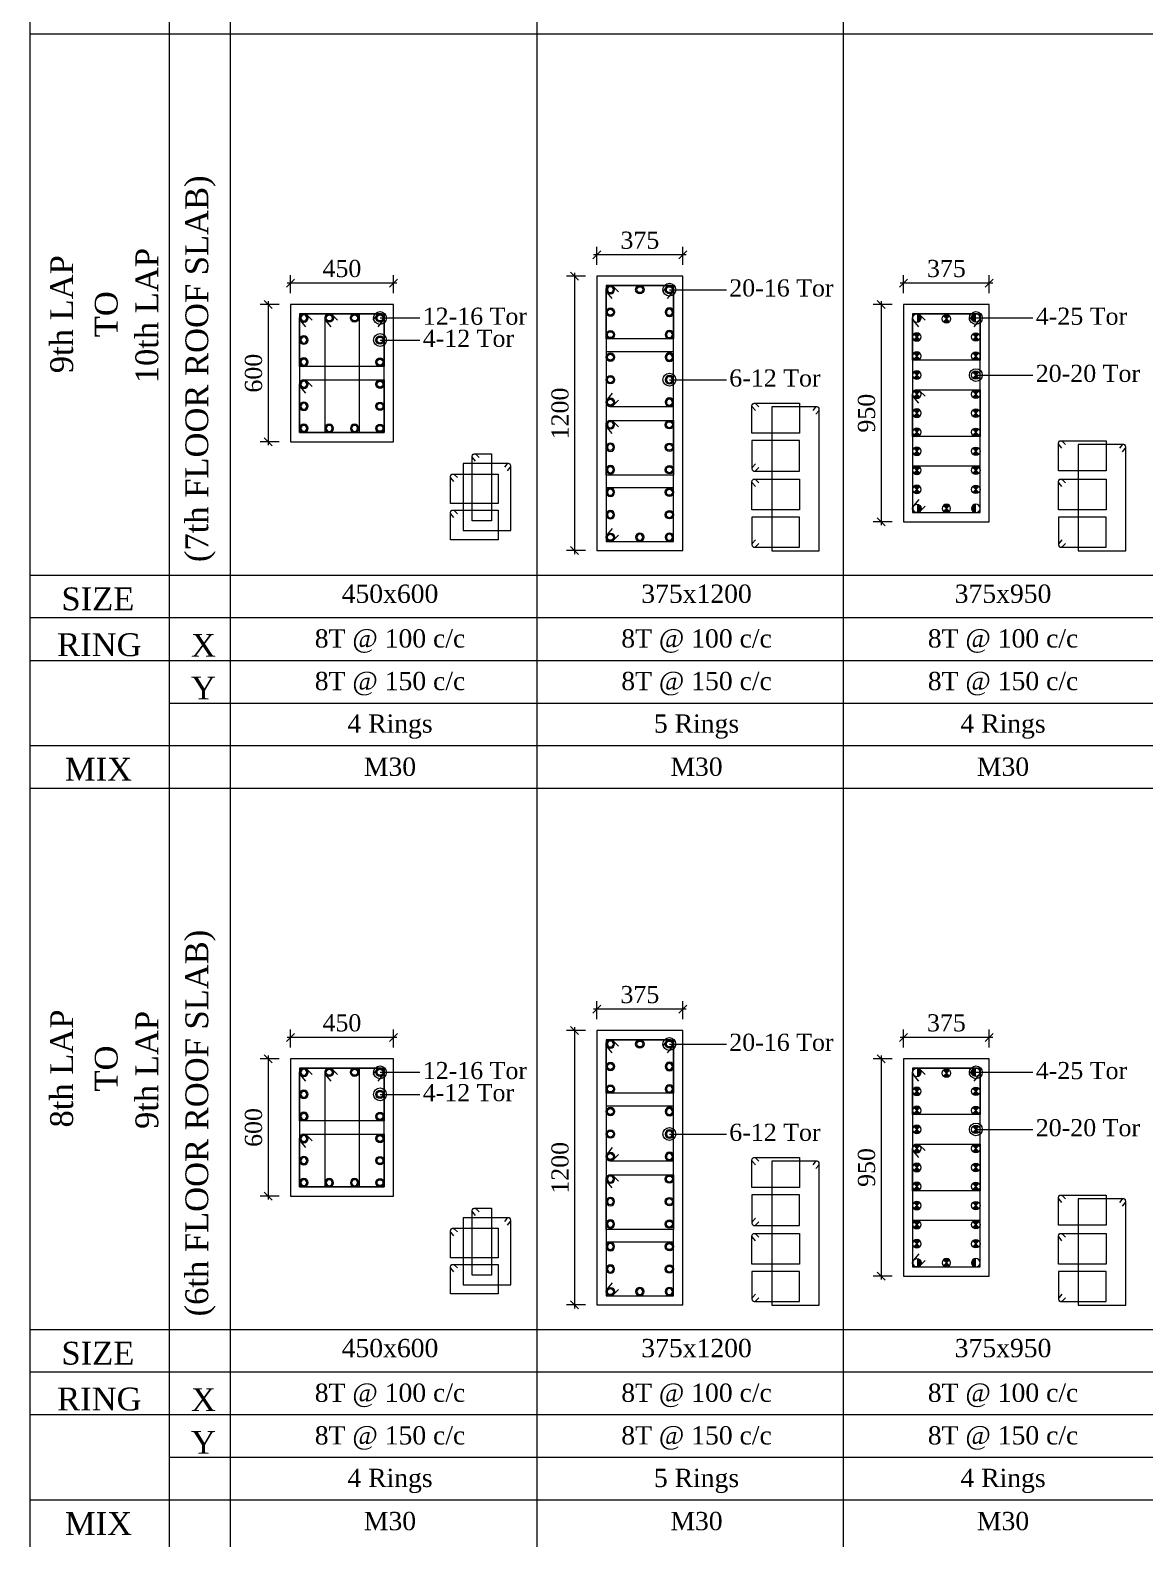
# Model space of a CAD drawing. Header units: metres. Extents: x 95882 to 260884, y 3603 to 81317.
# Drawn here: x 177085 to 181960, y 35822 to 42421 of the extents above; entities that cross this region are included whole.
import ezdxf
from ezdxf.enums import TextEntityAlignment as Align

# ---------------------------------------------------------------- set-up
doc = ezdxf.new("R2010")
doc.units = ezdxf.units.M
doc.header["$LTSCALE"] = 0.05
doc.header["$MEASUREMENT"] = 0
doc.header["$PDMODE"] = 34
doc.header["$PDSIZE"] = -2.5
doc.layers.get('0').update_dxf_attribs({"linetype": 'CONTINUOUS', "lineweight": 0})
doc.layers.get('DEFPOINTS').update_dxf_attribs({"linetype": 'CONTINUOUS'})
for name, color, linetype, lineweight in [('S-DIM-R', 7, 'CONTINUOUS', 9), ('S-SECTION', 5, 'CONTINUOUS', 5), ('S-SECTION MARK', 124, 'CONTINUOUS', 0), ('S-SHEET', 251, 'CONTINUOUS', 0), ('S-STEEL COL_DIA', 1, 'CONTINUOUS', 9), ('S-STEEL RING', 1, 'CONTINUOUS', 9), ('S-TEXT', 7, 'CONTINUOUS', 0), ('S-TEXT COL SIZE', 7, 'CONTINUOUS', 15), ('S-TEXT MIX', 1, 'CONTINUOUS', 15), ('S-TEXT RINGS', 7, 'CONTINUOUS', 15)]:
    doc.layers.add(name, color=color, linetype=linetype, lineweight=lineweight)
doc.styles.add('AAPL-ADRESS tahoma', font='tahoma.ttf')
doc.styles.add('S-ROMANS', font='times.ttf')
doc.styles.get("Standard").update_dxf_attribs({"font": 'times.ttf'})
doc.styles.add('TEXT', font='times.ttf')
doc.dimstyles.new('75mm', dxfattribs={"dimscale": 140, "dimtxt": 1, "dimasz": 0.35, "dimexe": 0.5, "dimexo": 1, "dimgap": 0.01, "dimtad": 0, "dimdec": 0, "dimzin": 12, "dimdsep": 46, "dimtxsty": 'AAPL-ADRESS tahoma', "dimblk": 'OBLIQUE', "dimcen": 0.35, "dimdle": 0.01, "dimse1": 1, "dimse2": 1, "dimclrd": 256, "dimclre": 256, "dimclrt": 256, "dimadec": 0, "dimazin": 3, "dimtfac": 1, "dimtdec": 0, "dimtmove": 1, "dimatfit": 3, "dimldrblk": 'DOTSMALL', "dimfxl": 1, "dimtolj": 1, "dimtzin": 0, "dimarcsym": 1})
doc.dimstyles.new('S_DIM', dxfattribs={"dimtxt": 75, "dimasz": 35, "dimexe": 35, "dimexo": 50, "dimgap": 25, "dimtad": 1, "dimdec": 0, "dimzin": 0, "dimdsep": 46, "dimtxsty": 'Standard', "dimblk": 'OBLIQUE', "dimcen": 0.09, "dimdle": 15, "dimclrd": 256, "dimclre": 256, "dimclrt": 256, "dimadec": 0, "dimazin": 0, "dimtfac": 1, "dimtdec": 0, "dimtofl": 0, "dimtmove": 0, "dimatfit": 3, "dimfxl": 1, "dimtolj": 1, "dimtzin": 0, "dimlwd": -1, "dimlwe": -1, "dimarcsym": 0})

# ---------------------------------------------------------------- blocks, each defined once
blk = doc.blocks.new('_Oblique')
at = {"color": 0, "linetype": 'ByBlock', "lineweight": -2}
blk.add_line((-0.5, -0.5), (0.5, 0.5), dxfattribs=at)
blk = doc.blocks.new('*D669')
at = {"layer": 'DEFPOINTS', "color": 0, "transparency": 16777216}
for p in [(178223, 38015.3), (178223, 37921.2, 0), (178673, 37921.2, 0)]:
    blk.add_point(p, dxfattribs=at)
at = {"layer": 'S-DIM-R', "transparency": 16777216}
for p, q in [((178688, 38015.3), (178208, 38015.3)), ((178223, 37971.2), (178223, 38050.3)), ((178673, 37971.2), (178673, 38050.3))]:
    blk.add_line(p, q, dxfattribs=at)
at = {"layer": 'S-DIM-R', "transparency": 16777216, "xscale": 35, "yscale": 35, "zscale": 35, "rotation": 180}
blk.add_blockref('_Oblique', (178223, 38015.3), dxfattribs=at)
at = {"layer": 'S-DIM-R', "transparency": 16777216, "xscale": 35, "yscale": 35, "zscale": 35}
blk.add_blockref('_Oblique', (178673, 38015.3), dxfattribs=at)
at = {"layer": 'S-DIM-R', "transparency": 16777216, "insert": (178448, 38078.5), "char_height": 75, "attachment_point": 5}
blk.add_mtext('\\A1;450', dxfattribs=at)
blk = doc.blocks.new('*U5')
at = {"layer": 'S-STEEL COL_DIA'}
h = blk.add_hatch(color=256, dxfattribs=at)
h.dxf.hatch_style = 1
h.paths.add_polyline_path([(-18.5, 0, 1), (18.5, 0, 1)])
h.paths.add_polyline_path([(13, 0, -1), (-13, 0, -1)], flags=16)
at = {"layer": 'S-STEEL COL_DIA', "lineweight": 5}
for radius in [18.5, 13]:
    blk.add_circle((0, 0), radius, dxfattribs=at)
blk = doc.blocks.new('*U7')
at = {"layer": 'S-STEEL COL_DIA', "lineweight": 5}
for radius in [18.5, 13, 13]:
    blk.add_circle((0, 0), radius, dxfattribs=at)
blk = doc.blocks.new('*D666')
at = {"layer": 'DEFPOINTS', "color": 0, "transparency": 16777216}
for p in [(178223, 37921.2, -0.1), (178124.8, 37321.2), (178223, 37321.2, -0.1)]:
    blk.add_point(p, dxfattribs=at)
at = {"layer": 'S-DIM-R', "transparency": 16777216}
for p, q in [((178173, 37921.2), (178089.8, 37921.2)), ((178124.8, 37936.2), (178124.8, 37306.2)), ((178173, 37321.2), (178089.8, 37321.2))]:
    blk.add_line(p, q, dxfattribs=at)
at = {"layer": 'S-DIM-R', "transparency": 16777216, "xscale": 35, "yscale": 35, "zscale": 35}
for p, rotation in [((178124.8, 37921.2), 90), ((178124.8, 37321.2), 270)]:
    blk.add_blockref('_Oblique', p, dxfattribs=dict(at, rotation=rotation))
at = {"layer": 'S-DIM-R', "transparency": 16777216, "insert": (178061.7, 37621.2), "char_height": 75, "attachment_point": 5, "rotation": 90}
blk.add_mtext('\\A1;600', dxfattribs=at)
blk = doc.blocks.new('*D667')
at = {"layer": 'DEFPOINTS', "color": 0, "transparency": 16777216}
for p in [(180904.2, 37921.2, -0.1), (180806, 36971.2), (180904.2, 36971.2, -0.1)]:
    blk.add_point(p, dxfattribs=at)
at = {"layer": 'S-DIM-R', "transparency": 16777216}
for p, q in [((180854.2, 37921.2), (180771, 37921.2)), ((180806, 37936.2), (180806, 36956.2)), ((180854.2, 36971.2), (180771, 36971.2))]:
    blk.add_line(p, q, dxfattribs=at)
at = {"layer": 'S-DIM-R', "transparency": 16777216, "xscale": 35, "yscale": 35, "zscale": 35}
for p, rotation in [((180806, 37921.2), 90), ((180806, 36971.2), 270)]:
    blk.add_blockref('_Oblique', p, dxfattribs=dict(at, rotation=rotation))
at = {"layer": 'S-DIM-R', "transparency": 16777216, "insert": (180742.7, 37446.2), "char_height": 75, "attachment_point": 5, "rotation": 90}
blk.add_mtext('\\A1;950', dxfattribs=at)
blk = doc.blocks.new('*D668')
at = {"layer": 'DEFPOINTS', "color": 0, "transparency": 16777216}
for p in [(180904.2, 38015.3), (180904.2, 37921.2, 0), (181279.2, 37921.2, 0)]:
    blk.add_point(p, dxfattribs=at)
at = {"layer": 'S-DIM-R', "transparency": 16777216}
for p, q in [((181294.2, 38015.3), (180889.2, 38015.3)), ((180904.2, 37971.2), (180904.2, 38050.3)), ((181279.2, 37971.2), (181279.2, 38050.3))]:
    blk.add_line(p, q, dxfattribs=at)
at = {"layer": 'S-DIM-R', "transparency": 16777216, "xscale": 35, "yscale": 35, "zscale": 35, "rotation": 180}
blk.add_blockref('_Oblique', (180904.2, 38015.3), dxfattribs=at)
at = {"layer": 'S-DIM-R', "transparency": 16777216, "xscale": 35, "yscale": 35, "zscale": 35}
blk.add_blockref('_Oblique', (181279.2, 38015.3), dxfattribs=at)
at = {"layer": 'S-DIM-R', "transparency": 16777216, "insert": (181091.7, 38078.6), "char_height": 75, "attachment_point": 5}
blk.add_mtext('\\A1;375', dxfattribs=at)
blk = doc.blocks.new('*U6')
at = {"layer": 'S-STEEL COL_DIA'}
h = blk.add_hatch(color=256, dxfattribs=at)
h.dxf.hatch_style = 1
h.paths.add_polyline_path([(0, 18.5, 0.414214), (-18.5, 0, 0.414214), (0, -18.5)])
at = {"layer": 'S-STEEL COL_DIA', "lineweight": 5}
blk.add_circle((0, 0), 18.5, dxfattribs=at)
blk = doc.blocks.new('*U4')
at = {"layer": 'S-STEEL COL_DIA'}
h = blk.add_hatch(color=256, dxfattribs=at)
h.dxf.hatch_style = 1
h.paths.add_polyline_path([(0, 0), (0, -18.5, 0.198912), (13, -13)])
h.paths.add_polyline_path([(0, 0), (-13, -13, 0.198912), (0, -18.5)])
h.paths.add_polyline_path([(0, 18.5, 0.198912), (-13, 13), (0, 0)])
h.paths.add_polyline_path([(13, 13, 0.198912), (0, 18.5), (0, 0)])
at = {"layer": 'S-STEEL COL_DIA', "lineweight": 5}
for p, q in [((-13, 13), (13, -13)), ((13, 13), (-13, -13))]:
    blk.add_line(p, q, dxfattribs=at)
blk.add_circle((0, 0), 18.5, dxfattribs=at)
blk = doc.blocks.new('*D693')
at = {"layer": 'DEFPOINTS', "color": 0, "transparency": 16777216}
for p in [(179563.6, 38044.9, -0.1), (179465.4, 36844.9), (179563.6, 36844.9, -0.1)]:
    blk.add_point(p, dxfattribs=at)
at = {"layer": 'S-DIM-R', "transparency": 16777216}
for p, q in [((179513.6, 38044.9), (179430.4, 38044.9)), ((179465.4, 38059.9), (179465.4, 36829.9)), ((179513.6, 36844.9), (179430.4, 36844.9))]:
    blk.add_line(p, q, dxfattribs=at)
at = {"layer": 'S-DIM-R', "transparency": 16777216, "xscale": 35, "yscale": 35, "zscale": 35}
for p, rotation in [((179465.4, 38044.9), 90), ((179465.4, 36844.9), 270)]:
    blk.add_blockref('_Oblique', p, dxfattribs=dict(at, rotation=rotation))
at = {"layer": 'S-DIM-R', "transparency": 16777216, "insert": (179402.2, 37444.9), "char_height": 75, "attachment_point": 5, "rotation": 90}
blk.add_mtext('\\A1;1200', dxfattribs=at)
blk = doc.blocks.new('*D694')
at = {"layer": 'DEFPOINTS', "color": 0, "transparency": 16777216}
for p in [(179563.6, 38139.1), (179563.6, 38044.9, 0), (179938.6, 38044.9, 0)]:
    blk.add_point(p, dxfattribs=at)
at = {"layer": 'S-DIM-R', "transparency": 16777216}
for p, q in [((179563.6, 38094.9), (179563.6, 38174.1)), ((179938.6, 38094.9), (179938.6, 38174.1)), ((179953.6, 38139.1), (179548.6, 38139.1))]:
    blk.add_line(p, q, dxfattribs=at)
at = {"layer": 'S-DIM-R', "transparency": 16777216, "xscale": 35, "yscale": 35, "zscale": 35, "rotation": 180}
blk.add_blockref('_Oblique', (179563.6, 38139.1), dxfattribs=at)
at = {"layer": 'S-DIM-R', "transparency": 16777216, "xscale": 35, "yscale": 35, "zscale": 35}
blk.add_blockref('_Oblique', (179938.6, 38139.1), dxfattribs=at)
at = {"layer": 'S-DIM-R', "transparency": 16777216, "insert": (179751.1, 38202.3), "char_height": 75, "attachment_point": 5}
blk.add_mtext('\\A1;375', dxfattribs=at)
blk = doc.blocks.new('*D707')
at = {"layer": 'DEFPOINTS', "color": 0, "transparency": 16777216}
for p in [(178223, 41314.9), (178223, 41220.7, 0), (178673, 41220.7, 0)]:
    blk.add_point(p, dxfattribs=at)
at = {"layer": 'S-DIM-R', "transparency": 16777216}
for p, q in [((178688, 41314.9), (178208, 41314.9)), ((178223, 41270.7), (178223, 41349.9)), ((178673, 41270.7), (178673, 41349.9))]:
    blk.add_line(p, q, dxfattribs=at)
at = {"layer": 'S-DIM-R', "transparency": 16777216, "xscale": 35, "yscale": 35, "zscale": 35, "rotation": 180}
blk.add_blockref('_Oblique', (178223, 41314.9), dxfattribs=at)
at = {"layer": 'S-DIM-R', "transparency": 16777216, "xscale": 35, "yscale": 35, "zscale": 35}
blk.add_blockref('_Oblique', (178673, 41314.9), dxfattribs=at)
at = {"layer": 'S-DIM-R', "transparency": 16777216, "insert": (178448, 41378.1), "char_height": 75, "attachment_point": 5}
blk.add_mtext('\\A1;450', dxfattribs=at)
blk = doc.blocks.new('*D704')
at = {"layer": 'DEFPOINTS', "color": 0, "transparency": 16777216}
for p in [(178223, 41220.7, -0.1), (178124.8, 40620.7), (178223, 40620.7, -0.1)]:
    blk.add_point(p, dxfattribs=at)
at = {"layer": 'S-DIM-R', "transparency": 16777216}
for p, q in [((178173, 41220.7), (178089.8, 41220.7)), ((178124.8, 41235.7), (178124.8, 40605.7)), ((178173, 40620.7), (178089.8, 40620.7))]:
    blk.add_line(p, q, dxfattribs=at)
at = {"layer": 'S-DIM-R', "transparency": 16777216, "xscale": 35, "yscale": 35, "zscale": 35}
for p, rotation in [((178124.8, 41220.7), 90), ((178124.8, 40620.7), 270)]:
    blk.add_blockref('_Oblique', p, dxfattribs=dict(at, rotation=rotation))
at = {"layer": 'S-DIM-R', "transparency": 16777216, "insert": (178061.7, 40920.7), "char_height": 75, "attachment_point": 5, "rotation": 90}
blk.add_mtext('\\A1;600', dxfattribs=at)
blk = doc.blocks.new('*D705')
at = {"layer": 'DEFPOINTS', "color": 0, "transparency": 16777216}
for p in [(180904.2, 41220.7, -0.1), (180806, 40270.7), (180904.2, 40270.7, -0.1)]:
    blk.add_point(p, dxfattribs=at)
at = {"layer": 'S-DIM-R', "transparency": 16777216}
for p, q in [((180854.2, 41220.7), (180771, 41220.7)), ((180806, 41235.7), (180806, 40255.7)), ((180854.2, 40270.7), (180771, 40270.7))]:
    blk.add_line(p, q, dxfattribs=at)
at = {"layer": 'S-DIM-R', "transparency": 16777216, "xscale": 35, "yscale": 35, "zscale": 35}
for p, rotation in [((180806, 41220.7), 90), ((180806, 40270.7), 270)]:
    blk.add_blockref('_Oblique', p, dxfattribs=dict(at, rotation=rotation))
at = {"layer": 'S-DIM-R', "transparency": 16777216, "insert": (180742.7, 40745.7), "char_height": 75, "attachment_point": 5, "rotation": 90}
blk.add_mtext('\\A1;950', dxfattribs=at)
blk = doc.blocks.new('*D706')
at = {"layer": 'DEFPOINTS', "color": 0, "transparency": 16777216}
for p in [(180904.2, 41314.9), (180904.2, 41220.7, 0), (181279.2, 41220.7, 0)]:
    blk.add_point(p, dxfattribs=at)
at = {"layer": 'S-DIM-R', "transparency": 16777216}
for p, q in [((181294.2, 41314.9), (180889.2, 41314.9)), ((180904.2, 41270.7), (180904.2, 41349.9)), ((181279.2, 41270.7), (181279.2, 41349.9))]:
    blk.add_line(p, q, dxfattribs=at)
at = {"layer": 'S-DIM-R', "transparency": 16777216, "xscale": 35, "yscale": 35, "zscale": 35, "rotation": 180}
blk.add_blockref('_Oblique', (180904.2, 41314.9), dxfattribs=at)
at = {"layer": 'S-DIM-R', "transparency": 16777216, "xscale": 35, "yscale": 35, "zscale": 35}
blk.add_blockref('_Oblique', (181279.2, 41314.9), dxfattribs=at)
at = {"layer": 'S-DIM-R', "transparency": 16777216, "insert": (181091.7, 41378.2), "char_height": 75, "attachment_point": 5}
blk.add_mtext('\\A1;375', dxfattribs=at)
blk = doc.blocks.new('*D731')
at = {"layer": 'DEFPOINTS', "color": 0, "transparency": 16777216}
for p in [(179563.6, 41344.5, -0.1), (179465.4, 40144.5), (179563.6, 40144.5, -0.1)]:
    blk.add_point(p, dxfattribs=at)
at = {"layer": 'S-DIM-R', "transparency": 16777216}
for p, q in [((179513.6, 41344.5), (179430.4, 41344.5)), ((179465.4, 41359.5), (179465.4, 40129.5)), ((179513.6, 40144.5), (179430.4, 40144.5))]:
    blk.add_line(p, q, dxfattribs=at)
at = {"layer": 'S-DIM-R', "transparency": 16777216, "xscale": 35, "yscale": 35, "zscale": 35}
for p, rotation in [((179465.4, 41344.5), 90), ((179465.4, 40144.5), 270)]:
    blk.add_blockref('_Oblique', p, dxfattribs=dict(at, rotation=rotation))
at = {"layer": 'S-DIM-R', "transparency": 16777216, "insert": (179402.2, 40744.5), "char_height": 75, "attachment_point": 5, "rotation": 90}
blk.add_mtext('\\A1;1200', dxfattribs=at)
blk = doc.blocks.new('*D732')
at = {"layer": 'DEFPOINTS', "color": 0, "transparency": 16777216}
for p in [(179563.6, 41438.6), (179563.6, 41344.5, 0), (179938.6, 41344.5, 0)]:
    blk.add_point(p, dxfattribs=at)
at = {"layer": 'S-DIM-R', "transparency": 16777216}
for p, q in [((179563.6, 41394.5), (179563.6, 41473.6)), ((179938.6, 41394.5), (179938.6, 41473.6)), ((179953.6, 41438.6), (179548.6, 41438.6))]:
    blk.add_line(p, q, dxfattribs=at)
at = {"layer": 'S-DIM-R', "transparency": 16777216, "xscale": 35, "yscale": 35, "zscale": 35, "rotation": 180}
blk.add_blockref('_Oblique', (179563.6, 41438.6), dxfattribs=at)
at = {"layer": 'S-DIM-R', "transparency": 16777216, "xscale": 35, "yscale": 35, "zscale": 35}
blk.add_blockref('_Oblique', (179938.6, 41438.6), dxfattribs=at)
at = {"layer": 'S-DIM-R', "transparency": 16777216, "insert": (179751.1, 41501.9), "char_height": 75, "attachment_point": 5}
blk.add_mtext('\\A1;375', dxfattribs=at)

msp = doc.modelspace()

# ---------------------------------------------------------------- linework, layer by layer
at = {"layer": 'S-SECTION'}
for points, elevation in [([(179563.6, 40144.5), (179938.6, 40144.5), (179938.6, 41344.5), (179563.6, 41344.5)], -0.2), ([(178223, 40620.7), (178673, 40620.7), (178673, 41220.7), (178223, 41220.7)], -0.1), ([(180904.2, 40270.7), (181279.2, 40270.7), (181279.2, 41220.7), (180904.2, 41220.7)], 0), ([(179563.6, 36844.9), (179938.6, 36844.9), (179938.6, 38044.9), (179563.6, 38044.9)], -0.2), ([(178223, 37321.2), (178673, 37321.2), (178673, 37921.2), (178223, 37921.2)], -0.1), ([(180904.2, 36971.2), (181279.2, 36971.2), (181279.2, 37921.2), (180904.2, 37921.2)], 0)]:
    msp.add_lwpolyline(points, close=True, dxfattribs=dict(at, elevation=elevation))
at = {"layer": 'S-SHEET', "color": 0}
for p, q in [((177084.5, 8286.5, 0), (177084.5, 49003.5, 0)), ((177084.5, 8286.5, -0.1), (177084.5, 49003.5, -0.1)), ((177084.5, 8286.5, -0.1), (177084.5, 49003.5, -0.1)), ((177084.5, 42404.4, 0), (198068.5, 42404.4, -0.1))]:
    msp.add_line(p, q, dxfattribs=at)
at = {"layer": 'S-SHEET', "ltscale": 25}
for p, q in [((177691.8, 49003.5, 0), (177691.8, 16194.5)), ((177959.6, 49003.5, 0), (177959.6, 9408.8, 0)), ((177959.6, 49003.5, 0), (177959.6, 8286.5, 0)), ((177691.8, 42404.4, 0), (177691.8, 39291.4, 0)), ((177691.8, 39104.8, 0), (177691.8, 35991.9, 0))]:
    msp.add_line(p, q, dxfattribs=at)
at = {"layer": 'S-SHEET'}
for p, q in [((179300.2, 49003.5, 0), (179300.2, 9408.8, 0)), ((180640.8, 49003.5, 0.1), (180640.8, 9408.8, 0)), ((180640.8, 49003.5, 0.1), (180640.8, 9408.8, 0)), ((177084.5, 40037.9, 0), (198068.5, 40037.9, -0.1)), ((177084.5, 39851.7, 0), (198068.5, 39851.7, -0.1)), ((177084.5, 39851.7, 0), (198068.5, 39851.7, -0.1)), ((177084.5, 39664.6, 0), (198068.5, 39664.6, -0.1)), ((177691.8, 39478, 0), (198068.5, 39478, -0.1)), ((177084.5, 39291.4, 0), (198068.5, 39291.4, -0.1)), ((177084.5, 39104.8, 0), (198068.5, 39104.8, -0.1)), ((177084.5, 36738.3, 0), (198068.5, 36738.3, -0.1)), ((177084.5, 36552.2, 0), (198068.5, 36552.2, -0.1)), ((177084.5, 36552.2, 0), (198068.5, 36552.2, -0.1)), ((177084.5, 36365.1, 0), (198068.5, 36365.1, -0.1)), ((177691.8, 36178.5, 0), (198068.5, 36178.5, -0.1)), ((177084.5, 35991.9, 0), (198068.5, 35991.9, -0.1))]:
    msp.add_line(p, q, dxfattribs=at)
at = {"layer": 'S-STEEL RING'}
for points, elevation in [([(179872, 41246.9), (179894.5, 41274.3, 0.633211), (179880.2, 41304.5), (179603.6, 41304.5), (179603.6, 40184.5), (179898.6, 40184.5), (179898.6, 41286, 0.666768), (179867.2, 41299.1), (179849.4, 41276.5)], -0.2), ([(178606.4, 41123.2), (178628.9, 41150.6, 0.633211), (178614.6, 41180.7), (178263, 41180.7), (178263, 40660.7), (178633, 40660.7), (178633, 41162.3, 0.666768), (178601.6, 41175.4), (178583.8, 41152.7)], -0.1), ([(181212.6, 41123.2), (181235.1, 41150.6, 0.633211), (181220.8, 41180.7), (180944.2, 41180.7), (180944.2, 40310.7), (181239.2, 40310.7), (181239.2, 41162.3, 0.666768), (181207.8, 41175.4), (181190, 41152.7)], 0), ([(180520.9, 40740.9), (180533.5, 40756.3, 0.633211), (180525.5, 40773.2), (180327.8, 40773.2), (180327.8, 40143.2), (180535.9, 40143.2), (180535.9, 40762.9, 0.666768), (180518.2, 40770.2), (180508.2, 40757.5)], -0.1), ([(181861.5, 40576.1), (181874.1, 40591.5, 0.633211), (181866.1, 40608.5), (181668.4, 40608.5), (181668.4, 40143.2), (181876.5, 40143.2), (181876.5, 40598.1, 0.666768), (181858.8, 40605.5), (181848.8, 40592.7)], -0.1), ([(179171.5, 40493.4), (179184.1, 40508.8, 0.633211), (179176.1, 40525.7), (178978.3, 40525.7), (178978.3, 40233.2), (179186.5, 40233.2), (179186.5, 40515.3, 0.666768), (179168.8, 40522.7), (179158.7, 40510)], -0.1), ([(179872, 37947.4), (179894.5, 37974.7, 0.633211), (179880.2, 38004.9), (179603.6, 38004.9), (179603.6, 36884.9), (179898.6, 36884.9), (179898.6, 37986.4, 0.666768), (179867.2, 37999.5), (179849.4, 37976.9)], -0.2), ([(178606.4, 37823.7), (178628.9, 37851, 0.633211), (178614.6, 37881.2), (178263, 37881.2), (178263, 37361.2), (178633, 37361.2), (178633, 37862.7, 0.666768), (178601.6, 37875.8), (178583.8, 37853.2)], -0.1), ([(181212.6, 37823.7), (181235.1, 37851, 0.633211), (181220.8, 37881.2), (180944.2, 37881.2), (180944.2, 37011.2), (181239.2, 37011.2), (181239.2, 37862.7, 0.666768), (181207.8, 37875.8), (181190, 37853.2)], 0), ([(180520.9, 37441.3), (180533.5, 37456.7, 0.633211), (180525.5, 37473.7), (180327.8, 37473.7), (180327.8, 36843.7), (180535.9, 36843.7), (180535.9, 37463.3, 0.666768), (180518.2, 37470.7), (180508.2, 37457.9)], -0.1), ([(181861.5, 37276.6), (181874.1, 37292, 0.633211), (181866.1, 37308.9), (181668.4, 37308.9), (181668.4, 36843.7), (181876.5, 36843.7), (181876.5, 37298.6, 0.666768), (181858.8, 37305.9), (181848.8, 37293.2)], -0.1), ([(179171.5, 37193.8), (179184.1, 37209.2, 0.633211), (179176.1, 37226.2), (178978.3, 37226.2), (178978.3, 36933.7), (179186.5, 36933.7), (179186.5, 37215.8, 0.666768), (179168.8, 37223.2), (179158.7, 37210.4)], -0.1)]:
    msp.add_lwpolyline(points, format="xyb", dxfattribs=dict(at, elevation=elevation))
at = {"layer": 'S-STEEL RING', "color": 3}
for points, elevation in [([(179630.3, 41246.9), (179607.8, 41274.3, -0.633211), (179622.1, 41304.5), (179898.6, 41304.5), (179898.6, 41070.4), (179603.6, 41070.4), (179603.6, 41286, -0.666768), (179635.1, 41299.1), (179657.9, 41276.5)], -0.2), ([(178289.7, 41123.2), (178267.2, 41150.6, -0.633211), (178281.5, 41180.7), (178633, 41180.7), (178633, 40950.5), (178263, 40950.5), (178263, 41162.3, -0.666768), (178294.5, 41175.4), (178317.3, 41152.7)], -0.1), ([(180970.9, 41123.2), (180948.4, 41150.6, -0.633211), (180962.7, 41180.7), (181239.2, 41180.7), (181239.2, 40977), (180944.2, 40977), (180944.2, 41162.3, -0.666768), (180975.7, 41175.4), (180998.5, 41152.7)], 0), ([(179630.3, 40832.8), (179607.8, 40805.4, 0.633211), (179622.1, 40775.2), (179898.6, 40775.2), (179898.6, 41013.8), (179603.6, 41013.8), (179603.6, 40793.7, 0.666768), (179635.1, 40780.6), (179657.9, 40803.2)], -0.2), ([(178289.7, 40833.5), (178267.2, 40860.9, -0.633211), (178281.5, 40891), (178633, 40891), (178633, 40660.7), (178263, 40660.7), (178263, 40872.6, -0.666768), (178294.5, 40885.7), (178317.3, 40863)], -0.1), ([(180256.3, 40757.3), (180243.7, 40772.7, -0.633211), (180251.7, 40789.6), (180449.5, 40789.6), (180449.5, 40658), (180241.3, 40658), (180241.3, 40779.2, -0.666768), (180259, 40786.6), (180271.9, 40773.9)], -0.1), ([(180970.9, 40790), (180948.4, 40817.3, -0.633211), (180962.7, 40847.5), (181239.2, 40847.5), (181239.2, 40643.7), (180944.2, 40643.7), (180944.2, 40829, -0.666768), (180975.7, 40842.1), (180998.5, 40819.5)], 0), ([(179630.3, 40656.2), (179607.8, 40683.5, -0.633211), (179622.1, 40713.7), (179898.6, 40713.7), (179898.6, 40475.1), (179603.6, 40475.1), (179603.6, 40695.2, -0.666768), (179635.1, 40708.3), (179657.9, 40685.7)], -0.2), ([(180256.3, 40524.3), (180243.7, 40508.9, 0.633211), (180251.7, 40491.9), (180449.5, 40491.9), (180449.5, 40626.1), (180241.3, 40626.1), (180241.3, 40502.3, 0.666768), (180259, 40494.9), (180271.9, 40507.7)], -0.1), ([(181596.9, 40592.5), (181584.3, 40607.9, -0.633211), (181592.3, 40624.9), (181790.1, 40624.9), (181790.1, 40493.2), (181581.9, 40493.2), (181581.9, 40614.5, -0.666768), (181599.6, 40621.9), (181612.5, 40609.1)], -0.1), ([(178937.6, 40447.4), (178925, 40462.8, -0.633211), (178933, 40479.7), (179130.8, 40479.7), (179130.8, 40350.2), (178922.7, 40350.2), (178922.7, 40469.4, -0.666768), (178940.4, 40476.7), (178953.2, 40464)], -0.1), ([(180256.3, 40425), (180243.7, 40440.3, -0.633211), (180251.7, 40457.3), (180449.5, 40457.3), (180449.5, 40323.1), (180241.3, 40323.1), (180241.3, 40446.9, -0.666768), (180259, 40454.3), (180271.9, 40441.6)], -0.1), ([(180970.9, 40368.3), (180948.4, 40340.9, 0.633211), (180962.7, 40310.7), (181239.2, 40310.7), (181239.2, 40514.5), (180944.2, 40514.5), (180944.2, 40329.2, 0.666768), (180975.7, 40316.1), (180998.5, 40338.7)], 0), ([(181596.9, 40425), (181584.3, 40440.3, -0.633211), (181592.3, 40457.3), (181790.1, 40457.3), (181790.1, 40323.1), (181581.9, 40323.1), (181581.9, 40446.9, -0.666768), (181599.6, 40454.3), (181612.5, 40441.6)], -0.1), ([(179630.3, 40242), (179607.8, 40214.6, 0.633211), (179622.1, 40184.5), (179898.6, 40184.5), (179898.6, 40418.5), (179603.6, 40418.5), (179603.6, 40202.9, 0.666768), (179635.1, 40189.8), (179657.9, 40212.5)], -0.2), ([(178937.6, 40289.6), (178925, 40305, -0.633211), (178933, 40322), (179130.8, 40322), (179130.8, 40192.4), (178922.7, 40192.4), (178922.7, 40311.6, -0.666768), (178940.4, 40319), (178953.2, 40306.2)], -0.1), ([(180256.3, 40192), (180243.7, 40176.6, 0.633211), (180251.7, 40159.6), (180449.5, 40159.6), (180449.5, 40291.3), (180241.3, 40291.3), (180241.3, 40170, 0.666768), (180259, 40162.6), (180271.9, 40175.4)], -0.1), ([(181596.9, 40192), (181584.3, 40176.6, 0.633211), (181592.3, 40159.6), (181790.1, 40159.6), (181790.1, 40291.3), (181581.9, 40291.3), (181581.9, 40170, 0.666768), (181599.6, 40162.6), (181612.5, 40175.4)], -0.1), ([(179630.3, 37947.4), (179607.8, 37974.7, -0.633211), (179622.1, 38004.9), (179898.6, 38004.9), (179898.6, 37770.8), (179603.6, 37770.8), (179603.6, 37986.4, -0.666768), (179635.1, 37999.5), (179657.9, 37976.9)], -0.2), ([(178289.7, 37823.7), (178267.2, 37851, -0.633211), (178281.5, 37881.2), (178633, 37881.2), (178633, 37650.9), (178263, 37650.9), (178263, 37862.7, -0.666768), (178294.5, 37875.8), (178317.3, 37853.2)], -0.1), ([(180970.9, 37823.7), (180948.4, 37851, -0.633211), (180962.7, 37881.2), (181239.2, 37881.2), (181239.2, 37677.4), (180944.2, 37677.4), (180944.2, 37862.7, -0.666768), (180975.7, 37875.8), (180998.5, 37853.2)], 0), ([(179630.3, 37533.2), (179607.8, 37505.8, 0.633211), (179622.1, 37475.7), (179898.6, 37475.7), (179898.6, 37714.3), (179603.6, 37714.3), (179603.6, 37494.1, 0.666768), (179635.1, 37481), (179657.9, 37503.7)], -0.2), ([(178289.7, 37533.9), (178267.2, 37561.3, -0.633211), (178281.5, 37591.5), (178633, 37591.5), (178633, 37361.2), (178263, 37361.2), (178263, 37573, -0.666768), (178294.5, 37586.1), (178317.3, 37563.5)], -0.1), ([(180256.3, 37457.7), (180243.7, 37473.1, -0.633211), (180251.7, 37490.1), (180449.5, 37490.1), (180449.5, 37358.4), (180241.3, 37358.4), (180241.3, 37479.7, -0.666768), (180259, 37487), (180271.9, 37474.3)], -0.1), ([(180970.9, 37490.4), (180948.4, 37517.8, -0.633211), (180962.7, 37547.9), (181239.2, 37547.9), (181239.2, 37344.2), (180944.2, 37344.2), (180944.2, 37529.5, -0.666768), (180975.7, 37542.6), (180998.5, 37519.9)], 0), ([(179630.3, 37356.6), (179607.8, 37384, -0.633211), (179622.1, 37414.1), (179898.6, 37414.1), (179898.6, 37175.5), (179603.6, 37175.5), (179603.6, 37395.7, -0.666768), (179635.1, 37408.8), (179657.9, 37386.1)], -0.2), ([(180256.3, 37224.7), (180243.7, 37209.3, 0.633211), (180251.7, 37192.4), (180449.5, 37192.4), (180449.5, 37326.6), (180241.3, 37326.6), (180241.3, 37202.8, 0.666768), (180259, 37195.4), (180271.9, 37208.1)], -0.1), ([(181596.9, 37293), (181584.3, 37308.3, -0.633211), (181592.3, 37325.3), (181790.1, 37325.3), (181790.1, 37193.6), (181581.9, 37193.6), (181581.9, 37314.9, -0.666768), (181599.6, 37322.3), (181612.5, 37309.6)], -0.1), ([(178937.6, 37147.8), (178925, 37163.2, -0.633211), (178933, 37180.2), (179130.8, 37180.2), (179130.8, 37050.6), (178922.7, 37050.6), (178922.7, 37169.8, -0.666768), (178940.4, 37177.2), (178953.2, 37164.4)], -0.1), ([(180256.3, 37125.4), (180243.7, 37140.8, -0.633211), (180251.7, 37157.7), (180449.5, 37157.7), (180449.5, 37023.5), (180241.3, 37023.5), (180241.3, 37147.4, -0.666768), (180259, 37154.7), (180271.9, 37142)], -0.1), ([(180970.9, 37068.7), (180948.4, 37041.3, 0.633211), (180962.7, 37011.2), (181239.2, 37011.2), (181239.2, 37214.9), (180944.2, 37214.9), (180944.2, 37029.6, 0.666768), (180975.7, 37016.5), (180998.5, 37039.2)], 0), ([(181596.9, 37125.4), (181584.3, 37140.8, -0.633211), (181592.3, 37157.7), (181790.1, 37157.7), (181790.1, 37023.5), (181581.9, 37023.5), (181581.9, 37147.4, -0.666768), (181599.6, 37154.7), (181612.5, 37142)], -0.1), ([(179630.3, 36942.4), (179607.8, 36915.1, 0.633211), (179622.1, 36884.9), (179898.6, 36884.9), (179898.6, 37119), (179603.6, 37119), (179603.6, 36903.4, 0.666768), (179635.1, 36890.3), (179657.9, 36912.9)], -0.2), ([(178937.6, 36990.1), (178925, 37005.4, -0.633211), (178933, 37022.4), (179130.8, 37022.4), (179130.8, 36892.9), (178922.7, 36892.9), (178922.7, 37012, -0.666768), (178940.4, 37019.4), (178953.2, 37006.7)], -0.1), ([(180256.3, 36892.4), (180243.7, 36877, 0.633211), (180251.7, 36860.1), (180449.5, 36860.1), (180449.5, 36991.7), (180241.3, 36991.7), (180241.3, 36870.4, 0.666768), (180259, 36863.1), (180271.9, 36875.8)], -0.1), ([(181596.9, 36892.4), (181584.3, 36877, 0.633211), (181592.3, 36860.1), (181790.1, 36860.1), (181790.1, 36991.7), (181581.9, 36991.7), (181581.9, 36870.4, 0.666768), (181599.6, 36863.1), (181612.5, 36875.8)], -0.1)]:
    msp.add_lwpolyline(points, format="xyb", dxfattribs=dict(at, elevation=elevation))
at = {"layer": 'S-STEEL RING', "color": 4, "elevation": 0}
for points in [[(178400.7, 41123.2), (178378.3, 41150.6, -0.633211), (178392.5, 41180.7), (178523.6, 41180.7), (178523.6, 40660.7), (178374.1, 40660.7), (178374.1, 41162.3, -0.666768), (178405.5, 41175.4), (178428.4, 41152.7)], [(179032.6, 40535.3), (179020, 40550.7, -0.633211), (179028, 40567.7), (179101.7, 40567.7), (179101.7, 40275.2), (179017.6, 40275.2), (179017.6, 40557.3, -0.666768), (179035.3, 40564.7), (179048.1, 40551.9)], [(179032.6, 37235.8), (179020, 37251.2, -0.633211), (179028, 37268.1), (179101.7, 37268.1), (179101.7, 36975.6), (179017.6, 36975.6), (179017.6, 37257.7, -0.666768), (179035.3, 37265.1), (179048.1, 37252.4)]]:
    msp.add_lwpolyline(points, format="xyb", dxfattribs=at)
at = {"layer": 'S-STEEL RING', "color": 4}
msp.add_lwpolyline([(178400.7, 37823.7), (178378.3, 37851, -0.633211), (178392.5, 37881.2), (178523.6, 37881.2), (178523.6, 37361.2), (178374.1, 37361.2), (178374.1, 37862.7, -0.666768), (178405.5, 37875.8), (178428.4, 37853.2)], format="xyb", dxfattribs=at)

# ---------------------------------------------------------------- block references
at = {"layer": 'S-STEEL COL_DIA', "xscale": -1}
for name, p in [('*U5', (179622.1, 41286, -0.2)), ('*U5', (178281.5, 41162.3, -0.1)), ('*U6', (180962.7, 41162.3, 0)), ('*U7', (178281.5, 41065.7, 0)), ('*U4', (180962.7, 41079, 0)), ('*U5', (178281.5, 40969.1, 0)), ('*U4', (180962.7, 40995.7, 0)), ('*U4', (180962.7, 40912.4, 0)), ('*U5', (178281.5, 40872.6, 0)), ('*U7', (178281.5, 40776, 0)), ('*U4', (180962.7, 40829, 0)), ('*U4', (180962.7, 40745.7, 0)), ('*U5', (178281.5, 40679.4, -0.1)), ('*U5', (179622.1, 40695.2, -0.2)), ('*U4', (180962.7, 40662.4, 0)), ('*U7', (179622.1, 40596.8, -0.2)), ('*U4', (180962.7, 40579.1, 0)), ('*U5', (179622.1, 40498.3, -0.2)), ('*U4', (180962.7, 40495.8, 0)), ('*U5', (179622.1, 40399.8, -0.2)), ('*U4', (180962.7, 40412.5, 0)), ('*U5', (179622.1, 40301.4, -0.2)), ('*U5', (179622.1, 37986.4, -0.2)), ('*U5', (178281.5, 37862.7, -0.1)), ('*U6', (180962.7, 37862.7, 0)), ('*U7', (178281.5, 37766.2)), ('*U4', (180962.7, 37779.4)), ('*U5', (178281.5, 37669.6)), ('*U4', (180962.7, 37696.1)), ('*U4', (180962.7, 37612.8)), ('*U5', (178281.5, 37573)), ('*U7', (178281.5, 37476.4)), ('*U4', (180962.7, 37529.5, 0)), ('*U4', (180962.7, 37446.2)), ('*U5', (178281.5, 37379.9, -0.1)), ('*U5', (179622.1, 37395.7, -0.2)), ('*U4', (180962.7, 37362.9)), ('*U7', (179622.1, 37297.2, -0.2)), ('*U4', (180962.7, 37279.6)), ('*U5', (179622.1, 37198.7, -0.2)), ('*U4', (180962.7, 37196.2)), ('*U5', (179622.1, 37100.3, -0.2)), ('*U4', (180962.7, 37112.9)), ('*U5', (179622.1, 37001.8, -0.2))]:
    msp.add_blockref(name, p, dxfattribs=at)
at = {"layer": 'S-STEEL COL_DIA'}
for name, p in [('*U7', (179751.1, 41286, -0.2)), ('*U5', (179880.2, 41286, -0.2)), ('*U5', (178392.5, 41162.3, 0)), ('*U5', (178503.6, 41162.3, 0)), ('*U5', (178614.6, 41162.3, -0.1)), ('*U6', (181220.8, 41162.3, 0)), ('*U4', (181091.7, 41158.2, 0)), ('*U7', (178614.6, 41065.7, 0)), ('*U4', (181220.8, 41079, 0)), ('*U5', (178614.6, 40969.1, 0)), ('*U4', (181220.8, 40995.7, 0)), ('*U4', (181220.8, 40912.4, 0)), ('*U5', (178614.6, 40872.6, 0)), ('*U7', (178614.6, 40776, 0)), ('*U4', (181220.8, 40829, 0)), ('*U4', (181220.8, 40745.7, 0)), ('*U5', (178614.6, 40679.4, -0.1)), ('*U5', (179880.2, 40695.2, -0.2)), ('*U4', (181220.8, 40662.4, 0)), ('*U7', (179880.2, 40596.8, -0.2)), ('*U4', (181220.8, 40579.1, 0)), ('*U5', (179880.2, 40498.3, -0.2)), ('*U4', (181220.8, 40495.8, 0)), ('*U5', (179880.2, 40399.8, -0.2)), ('*U4', (181220.8, 40412.5, 0)), ('*U5', (179880.2, 40301.4, -0.2)), ('*U7', (179751.1, 37986.4, -0.2)), ('*U5', (179880.2, 37986.4, -0.2)), ('*U5', (178392.5, 37862.7)), ('*U5', (178503.6, 37862.7)), ('*U5', (178614.6, 37862.7, -0.1)), ('*U6', (181220.8, 37862.7, 0)), ('*U4', (181091.7, 37858.6, 0)), ('*U7', (178614.6, 37766.2)), ('*U4', (181220.8, 37779.4)), ('*U5', (178614.6, 37669.6)), ('*U4', (181220.8, 37696.1)), ('*U4', (181220.8, 37612.8)), ('*U5', (178614.6, 37573)), ('*U7', (178614.6, 37476.4)), ('*U4', (181220.8, 37529.5, 0)), ('*U4', (181220.8, 37446.2)), ('*U5', (178614.6, 37379.9, -0.1)), ('*U5', (179880.2, 37395.7, -0.2)), ('*U4', (181220.8, 37362.9)), ('*U7', (179880.2, 37297.2, -0.2)), ('*U4', (181220.8, 37279.6)), ('*U5', (179880.2, 37198.7, -0.2)), ('*U4', (181220.8, 37196.2)), ('*U5', (179880.2, 37100.3, -0.2)), ('*U4', (181220.8, 37112.9)), ('*U5', (179880.2, 37001.8, -0.2))]:
    msp.add_blockref(name, p, dxfattribs=at)
at = {"layer": 'S-STEEL COL_DIA', "rotation": 180}
for name, p in [('*U5', (179622.1, 41187.5, -0.2)), ('*U5', (179622.1, 41089.1, -0.2)), ('*U5', (179622.1, 40990.6, -0.2)), ('*U7', (179622.1, 40892.2, -0.2)), ('*U5', (179622.1, 40793.7, -0.2)), ('*U6', (180962.7, 40329.2, 0)), ('*U5', (179622.1, 40202.9, -0.2)), ('*U5', (179622.1, 37888, -0.2)), ('*U5', (179622.1, 37789.5, -0.2)), ('*U5', (179622.1, 37691.1, -0.2)), ('*U7', (179622.1, 37592.6, -0.2)), ('*U5', (179622.1, 37494.1, -0.2)), ('*U6', (180962.7, 37029.6, 0)), ('*U5', (179622.1, 36903.4, -0.2))]:
    msp.add_blockref(name, p, dxfattribs=at)
at = {"layer": 'S-STEEL COL_DIA', "xscale": -1, "rotation": 180}
for name, p in [('*U5', (179880.2, 41187.5, -0.2)), ('*U5', (179880.2, 41089.1, -0.2)), ('*U5', (179880.2, 40990.6, -0.2)), ('*U7', (179880.2, 40892.2, -0.2)), ('*U5', (179880.2, 40793.7, -0.2)), ('*U5', (178392.5, 40679.2, 0)), ('*U5', (178503.6, 40679.2, 0)), ('*U4', (181091.7, 40329.2, 0)), ('*U6', (181220.8, 40329.2, 0)), ('*U7', (179751.1, 40202.9, -0.2)), ('*U5', (179880.2, 40202.9, -0.2)), ('*U5', (179880.2, 37888, -0.2)), ('*U5', (179880.2, 37789.5, -0.2)), ('*U5', (179880.2, 37691.1, -0.2)), ('*U7', (179880.2, 37592.6, -0.2)), ('*U5', (179880.2, 37494.1, -0.2)), ('*U5', (178392.5, 37379.6)), ('*U5', (178503.6, 37379.6)), ('*U4', (181091.7, 37029.6, 0)), ('*U6', (181220.8, 37029.6, 0)), ('*U7', (179751.1, 36903.4, -0.2)), ('*U5', (179880.2, 36903.4, -0.2))]:
    msp.add_blockref(name, p, dxfattribs=at)

# ---------------------------------------------------------------- texts
at = {"layer": 'S-TEXT', "color": 7, "style": 'S-ROMANS'}
for s, p in [('(7th FLOOR ROOF SLAB)', (177863.2, 40094.6, -0.1)), ('(6th FLOOR ROOF SLAB)', (177863.2, 36795, -0.1))]:
    msp.add_text(s, height=100, rotation=90, dxfattribs=at).set_placement(p)
for s, p in [('10th LAP', (177594.6, 41172.5, -0.1)), ('9th LAP', (177222, 41178.7, -0.1)), ('TO', (177417, 41178.7, -0.1)), ('8th LAP', (177222, 37879.2, -0.1)), ('9th LAP', (177594.6, 37872.9, -0.1)), ('TO', (177417, 37879.2, -0.1))]:
    msp.add_text(s, height=100, rotation=90, dxfattribs=at).set_placement(p, align=Align.MIDDLE_CENTER)
at = {"layer": 'S-TEXT', "color": 7}
for s, height, style, p in [('20-16 Tor ', 75, 'TEXT', (180142.1, 41256.1, -0.2)), ('12-16 Tor ', 75, 'TEXT', (178801.5, 41132.4, -0.1)), ('4-25 Tor ', 75, 'TEXT', (181482.7, 41132.4, 0)), ('4-12 Tor ', 75, 'TEXT', (178801.5, 41035.8, -0.1)), ('6-12 Tor ', 75, 'TEXT', (180142.1, 40862.2, -0.2)), ('20-20 Tor ', 75, 'TEXT', (181482.7, 40882.4, 0)), ('SIZE', 100, 'S-ROMANS', (177221.4, 39883.7, 0)), ('RING', 100, 'S-ROMANS', (177202.5, 39683, 0)), ('X', 100, 'S-ROMANS', (177787.9, 39680.1, -0.1)), ('Y', 100, 'S-ROMANS', (177787.9, 39493.5, -0.1)), ('MIX', 100, 'S-ROMANS', (177236.5, 39138.3, 0)), ('20-16 Tor ', 75, 'TEXT', (180142.1, 37956.5, -0.2)), ('12-16 Tor ', 75, 'TEXT', (178801.5, 37832.8, -0.1)), ('4-25 Tor ', 75, 'TEXT', (181482.7, 37832.8, 0)), ('4-12 Tor ', 75, 'TEXT', (178801.5, 37736.2, -0.1)), ('6-12 Tor ', 75, 'TEXT', (180142.1, 37562.7, -0.2)), ('20-20 Tor ', 75, 'TEXT', (181482.7, 37582.9)), ('SIZE', 100, 'S-ROMANS', (177221.4, 36584.1, 0)), ('RING', 100, 'S-ROMANS', (177202.5, 36383.5, 0)), ('X', 100, 'S-ROMANS', (177787.9, 36380.6, -0.1)), ('Y', 100, 'S-ROMANS', (177787.9, 36193.9, -0.1)), ('MIX', 100, 'S-ROMANS', (177236.5, 35838.7, 0))]:
    msp.add_text(s, height=height, dxfattribs=dict(at, style=style)).set_placement(p)
at = {"layer": 'S-TEXT COL SIZE', "color": 4, "style": 'S-ROMANS'}
for p in [(178658.3, 39956, -0.1), (178658.3, 36656.4, -0.1)]:
    msp.add_text('450x600', height=80, dxfattribs=at).set_placement(p, align=Align.MIDDLE_CENTER)
at = {"layer": 'S-TEXT COL SIZE', "color": 3, "style": 'S-ROMANS'}
for s, p in [('375x1200', (179998.9, 39956, -0.1)), ('375x950', (181339.5, 39956, 0)), ('375x1200', (179998.9, 36656.4, -0.1)), ('375x950', (181339.5, 36656.4, 0))]:
    msp.add_text(s, height=80, dxfattribs=at).set_placement(p, align=Align.MIDDLE_CENTER)
at = {"layer": 'S-TEXT MIX', "style": 'S-ROMANS'}
for p in [(178658.3, 39199.4, -0.1), (179998.9, 39199.4, -0.1), (181339.5, 39199.4, 0), (178658.3, 35899.8, -0.1), (179998.9, 35899.8, -0.1), (181339.5, 35899.8, 0)]:
    msp.add_text('M30', height=80, dxfattribs=at).set_placement(p, align=Align.MIDDLE_CENTER)
at = {"layer": 'S-TEXT RINGS', "style": 'S-ROMANS'}
for s, p in [('8T @ 100 c/c', (178658.3, 39760.5, -0.1)), ('8T @ 100 c/c', (179998.9, 39760.5, -0.1)), ('8T @ 100 c/c', (181339.5, 39760.5, 0)), ('8T @ 150 c/c', (178658.3, 39574.1, -0.1)), ('8T @ 150 c/c', (179998.9, 39574.1, -0.1)), ('8T @ 150 c/c', (181339.5, 39574.1, 0)), ('4 Rings', (178658.3, 39388.1, -0.1)), ('5 Rings', (179998.9, 39388.1, -0.1)), ('4 Rings', (181339.5, 39388.1, 0)), ('8T @ 100 c/c', (178658.3, 36461, -0.1)), ('8T @ 100 c/c', (179998.9, 36461, -0.1)), ('8T @ 100 c/c', (181339.5, 36461, 0)), ('8T @ 150 c/c', (178658.3, 36274.6, -0.1)), ('8T @ 150 c/c', (179998.9, 36274.6, -0.1)), ('8T @ 150 c/c', (181339.5, 36274.6, 0)), ('4 Rings', (178658.3, 36088.5, -0.1)), ('5 Rings', (179998.9, 36088.5, -0.1)), ('4 Rings', (181339.5, 36088.5, 0))]:
    msp.add_text(s, height=80, dxfattribs=at).set_placement(p, align=Align.MIDDLE_CENTER)

# ---------------------------------------------------------------- dimensions: what is measured, and where the dimension line sits
at = {"layer": 'S-DIM-R'}
for base, p1, p2, picture, middle in [((179563.6, 41438.6, -0.2), (179938.6, 41344.5, -0.2), (179563.6, 41344.5, -0.2), '*D732', (179751.1, 41501.9, -0.2)), ((178223, 41314.9, -0.1), (178673, 41220.7, -0.1), (178223, 41220.7, -0.1), '*D707', (178448, 41378.1, -0.1)), ((180904.2, 41314.9, 0), (181279.2, 41220.7, 0), (180904.2, 41220.7, 0), '*D706', (181091.7, 41378.2, 0)), ((179563.6, 38139.1, -0.2), (179938.6, 38044.9, -0.2), (179563.6, 38044.9, -0.2), '*D694', (179751.1, 38202.3, -0.2)), ((178223, 38015.3, -0.1), (178673, 37921.2, -0.1), (178223, 37921.2, -0.1), '*D669', (178448, 38078.5, -0.1)), ((180904.2, 38015.3, 0), (181279.2, 37921.2, 0), (180904.2, 37921.2, 0), '*D668', (181091.7, 38078.6, 0))]:
    dim = msp.add_linear_dim(base=base, p1=p1, p2=p2, dimstyle='S_DIM', dxfattribs=at)
    dim.commit()
    dim.dimension.update_dxf_attribs({"geometry": picture, "text_midpoint": middle})
for base, p1, p2, picture, middle in [((179465.4, 40144.5, -0.1), (179563.6, 41344.5, -0.2), (179563.6, 40144.5, -0.2), '*D731', (179402.2, 40744.5, -0.1)), ((178124.8, 40620.7, 0), (178223, 41220.7, -0.1), (178223, 40620.7, -0.1), '*D704', (178061.7, 40920.7, 0)), ((180806, 40270.7, 0), (180904.2, 41220.7, 0), (180904.2, 40270.7, 0), '*D705', (180742.7, 40745.7, 0)), ((179465.4, 36844.9, -0.1), (179563.6, 38044.9, -0.2), (179563.6, 36844.9, -0.2), '*D693', (179402.2, 37444.9, -0.1)), ((178124.8, 37321.2, 0), (178223, 37921.2, -0.1), (178223, 37321.2, -0.1), '*D666', (178061.7, 37621.2, 0)), ((180806, 36971.2, 0), (180904.2, 37921.2, 0), (180904.2, 36971.2, 0), '*D667', (180742.7, 37446.2, 0))]:
    dim = msp.add_linear_dim(base=base, p1=p1, p2=p2, angle=90, dimstyle='S_DIM', dxfattribs=at)
    dim.commit()
    dim.dimension.update_dxf_attribs({"geometry": picture, "text_midpoint": middle})

# ---------------------------------------------------------------- leaders
at = {"layer": 'S-SECTION MARK', "linetype": 'ByBlock'}
for points in [[(179880.2, 41286, -0.2), (180129.9, 41286, -0.2)], [(178614.6, 41162.3, -0.1), (178789.3, 41162.3, -0.1)], [(181220.8, 41162.3, 0), (181470.5, 41162.3, 0)], [(178614.6, 41065.7, -0.1), (178789.3, 41065.7, -0.1)], [(179880.2, 40892.2, -0.2), (180129.9, 40892.2, -0.2)], [(181220.8, 40912.4, 0), (181470.5, 40912.4, 0)], [(179880.2, 37986.4, -0.2), (180129.9, 37986.4, -0.2)], [(178614.6, 37862.7, -0.1), (178789.3, 37862.7, -0.1)], [(181220.8, 37862.7, 0), (181470.5, 37862.7, 0)], [(178614.6, 37766.2, -0.1), (178789.3, 37766.2, -0.1)], [(179880.2, 37592.6, -0.2), (180129.9, 37592.6, -0.2)], [(181220.8, 37612.8, 0), (181470.5, 37612.8, 0)]]:
    msp.add_leader(points, dimstyle='75mm', override={"dimasz": 0.4, "dimldrblk": 'Origin', "dimfxlon": 1, "dimlwd": 0}, dxfattribs=at)

doc.saveas('drawing.dxf')
